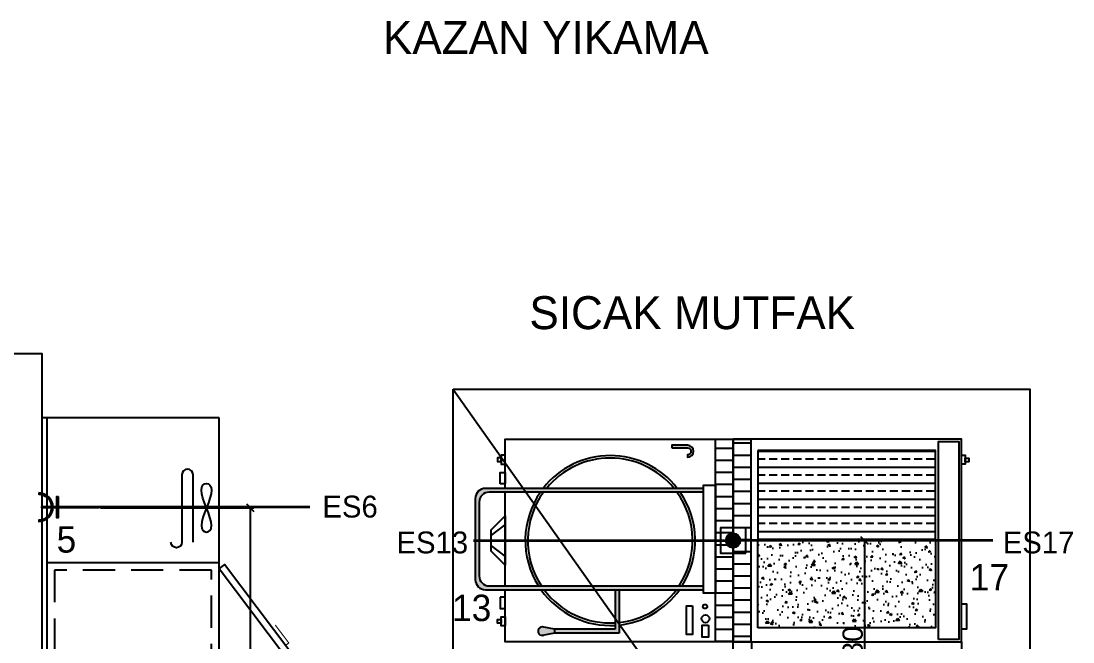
# Model space of a CAD drawing. Header units: millimetres. Extents: x 13502 to 23536, y 11874 to 14203.
# Drawn here: x 18788.8 to 19203.7, y 12993.6 to 13238.5 of the extents above; entities that cross this region are included whole.
import ezdxf
from ezdxf.enums import TextEntityAlignment as Align

# ---------------------------------------------------------------- set-up
doc = ezdxf.new("R2010")
doc.units = ezdxf.units.MM
doc.linetypes.add('DASHED', pattern=[19.049999999999997, 12.7, -6.35])
for name, color, linetype in [('-DWG_ANA', 7, 'Continuous'), ('002 Çizgi', 7, 'Continuous'), ('ELEKTRİK', 10, 'Continuous'), ('S2000-002 Çizgi', 7, 'Continuous')]:
    doc.layers.add(name, color=color, linetype=linetype)
doc.layers.add('ELK', color=1, linetype='Continuous', lineweight=35)
doc.styles.get("Standard").update_dxf_attribs({"font": 'arial.ttf'})
doc.styles.add('TAKSİM', font='GOTHIC.TTF', dxfattribs={"height": 20})
doc.dimstyles.new('OLCU50', dxfattribs={"dimtxt": 8, "dimasz": 3, "dimexe": 1.25, "dimexo": 0.625, "dimtad": 1, "dimdec": 0, "dimtxsty": 'Standard', "dimblk": 'OBLIQUE', "dimcen": 2.5, "dimclrd": 256, "dimclre": 251, "dimclrt": 25, "dimadec": 0, "dimazin": 0, "dimtfac": 1, "dimtdec": 0, "dimtmove": 0, "dimatfit": 3, "dimldrblk": 'OBLIQUE', "dimfxl": 1, "dimarcsym": 0})

# ---------------------------------------------------------------- blocks, each defined once
blk = doc.blocks.new('A$C4C301A53')
at = {"layer": '002 Çizgi', "color": 7}
blk.add_line((2.000004621459084, 238.7509627505151), (2.000004621459084, 38.7509627505151), dxfattribs=at)
for points in [[(70.00000462145908, 238.7509627505151), (4.621459083864465e-06, 238.7509627505151), (4.621459083864465e-06, 38.7509627505151), (70.00000462145908, 38.7509627505151)], [(66.97386590599854, 210.3109774515087), (66.80183617268267, 208.8539825322896), (66.34830323938877, 207.1518856640414), (65.70710150611194, 205.2863874964405), (64.97206537284728, 203.3391886791669), (64.23702923958263, 201.3919898618933), (63.59582750631307, 199.5264916942924), (63.14229457301917, 197.8243948260442), (62.9702648397033, 196.3673999068251), (63.14229457301917, 195.2235908113635), (63.59582750631307, 194.4065843146072), (64.2370292395899, 193.9163804165491), (64.97206537285456, 193.7529791172001), (65.70710150611922, 193.9163804165491), (66.34830323938877, 194.4065843146036), (66.80183617268267, 195.2235908113635), (66.97386590599854, 196.3673999068251), (66.80183617268267, 197.8243948260442), (66.34830323938877, 199.5264916942924), (65.70710150611194, 201.3919898618933), (64.97206537284728, 203.3391886791669), (64.23702923958263, 205.2863874964405), (63.59582750631307, 207.1518856640414), (63.14229457301917, 208.853982532286), (62.9702648397033, 210.3109774515087), (63.14229457301917, 211.4547865469704), (63.59582750631307, 212.2717930437266), (64.2370292395899, 212.7619969417847), (64.97206537285456, 212.9253982411337), (65.70710150611922, 212.7619969417847), (66.34830323938877, 212.2717930437266), (66.80183617268267, 211.4547865469704)], [(97.81556111986356, 146.7876326404858), (72.046633439375, 180.8981129390359), (70.00000462145908, 179.3519772782074), (95.76893230194764, 145.2414969796573)], [(97.81556111986356, 100.8099579654499), (72.046633439375, 134.920438264), (70.00000462145908, 133.3743026031716), (95.76893230194764, 99.2638223046215)], [(97.66507943316901, 75.44228210772235), (72.05374240824676, 41.21331899465986), (70.00000462145908, 42.74999921615563), (95.61134164638861, 76.97896232922176)]]:
    blk.add_lwpolyline(points, close=True, dxfattribs=at)
for points in [[(55.3183363633907, 216.4196275462473), (55.3183363633907, 189.7478291269017, -1), (50.97253237193581, 189.7478291269017)], [(59.66414035485286, 189.7478291269017), (59.66414035485286, 216.4196275462473, 1), (55.3183363633907, 216.4196275462473)]]:
    blk.add_lwpolyline(points, format="xyb", dxfattribs=at)
blk.add_lwpolyline([(2.000004621459084, 181.7509627505151), (70.00000462145908, 181.7509627505151)], dxfattribs=at)
at = {"layer": '002 Çizgi', "color": 7, "linetype": 'DASHED'}
blk.add_lwpolyline([(5.000004621459084, 178.7509627505151), (5.000004621459084, 41.7509627505151), (67.00000462145908, 41.7509627505151), (67.00000462145908, 178.7509627505151)], close=True, dxfattribs=at)
at = {"layer": '002 Çizgi', "color": 7, "const_width": 0.4275}
for points in [[(96.12001054262146, 149.0320428572068), (97.43884264630833, 150.0283609625239), (93.18188596308391, 155.663319423953), (92.09188898942011, 157.1061547936133)], [(96.12001054262146, 103.0543681821709), (97.43884264630833, 104.0506862874881), (93.18188596308391, 109.6856447489135), (92.09188898942011, 111.1284801185775)], [(95.97989804670578, 73.19007592808885), (97.30331111606574, 72.19985083623578), (93.07238798001708, 66.5453193364865), (91.98905691576147, 65.09747227557637)]]:
    blk.add_lwpolyline(points, dxfattribs=at)
at = {"layer": '002 Çizgi', "color": 7}
for centre, radius, start, end in [((70.00000462145908, 179.3519772782074), 42.74999999999999, 270, 310.50921266378), ((70.00000462145908, 133.3743026031716), 42.74999999999999, 270, 310.50921266378), ((70.00000462145908, 42.74999921615563), 42.74999999999995, 49.7550348337713, 90)]:
    blk.add_arc(centre, radius, start, end, dxfattribs=at)
blk = doc.blocks.new('A$C7609510E')
at = {"layer": 'S2000-002 Çizgi'}
h = blk.add_hatch(dxfattribs=at)
h.set_pattern_fill('ANSI31', color=256, scale=1.5, angle=45, style=0)
h.set_pattern_definition([(90, (-4825.413919267049, -5259.877817147487), (-4.762499999999998, 9e-16), [])])
h.paths.add_polyline_path([(80.0000085052011, 85.91599541064987), (80.0000085052011, 92.91599541064896), (8.5052010945e-06, 92.91599541064896), (8.5052010945e-06, 85.91599541064987)])
h = blk.add_hatch(dxfattribs=at)
h.set_pattern_fill('AR-CONC', color=256, scale=0.05, angle=45, style=0)
h.set_pattern_definition([(94.99999999999999, (-4825.413919267049, -5259.877817147487), (7.004732517288589, 5.877668970241507), [0.9525000000000002, -10.4775]), (40.00000000000002, (-4825.413919267049, -5259.877817147487), (-8.000894450414874, 5.508850326857723), [0.762, -8.382]), (145.451, (-4824.830193780344, -5259.388013118994), (-0.9961079042070357, 11.38651184145857), [0.8095, -8.9045]), (91.18419999999998, (-4827.209970491263, -5258.081765923274), (11.07051216152352, 8.097670643713526), [1.428749999999999, -15.71625]), (141.6356, (-4826.287429487052, -5257.406959779853), (-0.3543072167613754, 17.14132162410912), [1.21425, -13.35675]), (36.18400000000003, (-4827.209970491263, -5258.081765923274), (-0.3542786009578709, 17.14131926655306), [1.143, -12.573]), (66, (-4825.862932073102, -5257.632753117221), (8.976027564257214, 1.744763401781092), [0.9524999999999998, -10.47749999999999]), (11.00000000000003, (-4825.862932073102, -5257.632753117221), (-4.326996326117277, 8.697059659687726), [0.762, -8.382]), (116.4514, (-4825.114933306761, -5257.487357820873), (4.649001980769318, 10.44182280328981), [0.8095, -8.9045]), (82.50000000000001, (-4825.413919267049, -5259.877817147487), (-2.88027345339052, 3.098670683679349), [0, -8.280399999999995, 0, -8.508999999999995, 0, -8.413749999999993]), (52.49999999999999, (-4825.413919267049, -5259.877817147487), (-1.179486365971242, 5.904350013734616), [0, -4.851399999999999, 0, -8.0899, 0, -3.20675]), (12.5, (-4827.416516382047, -5261.880414262486), (4.996393151625789, 4.591309779135679), [0, -3.175, 0, -9.906, 0, -13.1445]), (2.499999999999997, (-4828.314541994154, -5262.778439874594), (4.338195220910837, 6.136119644055709), [0, -4.1275, 0, -6.5786, 0, -9.3345])])
h.paths.add_polyline_path([(40.52884550619864, 83.20599832930837), (5.52884550619774, 83.2059983293093), (5.52884550619774, 13.2059983293102), (40.52884550619864, 13.2059983293102)])
h = blk.add_hatch(dxfattribs=at)
h.set_pattern_fill('ANSI33', color=256, angle=45, style=0)
h.set_pattern_definition([(90, (-4825.413919267049, -5259.877817147487), (-6.349999999999999, 1.3e-15), []), (90, (-4822.23891789564, -5256.702815776079), (-6.349999999999999, 1.3e-15), [3.174999999999999, -1.587499999999999])])
h.paths.add_polyline_path([(40.52884550619864, 13.20599832930929), (75.52884550619956, 13.20599832930929), (75.52884550619956, 83.20599832930837), (40.52884550619864, 83.20599832930837)])
for points in [[(8.5052010945e-06, 2.915995410649884), (80.0000085052011, 2.915995410649884), (80.0000085052011, 92.91599541064987), (8.5052010945e-06, 92.91599541064987)], [(8.5052010945e-06, 92.91599541064896), (80.0000085052011, 92.91599541064896), (80.0000085052011, 85.91599541064987), (8.5052010945e-06, 85.91599541064987)], [(5.52884550619774, 83.20599832930837), (40.52884550619864, 83.20599832930837), (40.52884550619864, 13.20599832930929), (5.52884550619774, 13.20599832930929)], [(75.52884550619956, 83.20599832930837), (40.52884550619864, 83.20599832930837), (40.52884550619864, 13.20599832930929), (75.52884550619956, 13.20599832930929)], [(1.000008505201094, 11.91599541064897), (79.0000085052011, 11.91599541064897), (79.0000085052011, 3.915995410649884), (1.000008505201094, 3.915995410649884)], [(5.000008505201094, 2.915995410649884), (15.00000850520109, 2.915995410649884), (15.00000850520109, 0.9159954106489748), (5.000008505201094, 0.9159954106489748)], [(70.05513920322255, 2.915995410649884), (73.70013920322297, 2.915995410649884), (73.70013920322297, 1.457995410649346), (70.05513920322255, 1.457995410649346)], [(71.02224614225223, 1.457995410649346), (72.48024614225096, 1.457995410649346), (72.48024614225096, -4.5893502829e-06), (71.02224614225223, -4.5893502829e-06)]]:
    blk.add_lwpolyline(points, close=True, dxfattribs=at)
blk = doc.blocks.new('A$C13C209E0')
at = {"layer": 'S2000-002 Çizgi'}
h = blk.add_hatch(dxfattribs=at)
h.set_pattern_fill('ANSI31', color=256, scale=1.5, angle=45, style=0)
h.set_pattern_definition([(90, (-4373.725474983777, -4950.821629420147), (-4.762499999999998, 9e-16), [])])
h.paths.add_polyline_path([(79.99999243038292, 94.70845115793419), (79.99999243038383, 101.7084511579351), (-7.5696152635e-06, 101.7084511579342), (-7.569614353999999e-06, 94.70845115793419)])
for points in [[(59.41918612155769, 89.99999905207915), (57.91918612155769, 89.99999905207915), (57.91918612155769, 5.499999052079146, -0.4142135623730951), (53.91918612155769, 1.499999052079147), (24.91918612155769, 1.499999052079147, -0.4142135623730951), (20.91918612155769, 5.499999052079146), (20.91918612155769, 89.99999905207915), (19.41918612155768, 89.99999905207915), (19.41918612155768, 3.999999052079147, 0.4142135623730951), (23.41918612155769, -9.479208529e-07), (55.41918612155769, -9.479208529e-07, 0.4142135623730951), (59.41918612155769, 3.999999052079147)], [(2.442716740120886, 77.50617176795458), (3.442716740120886, 77.50617176795458), (3.442716740120886, 83.67958530456963, -1), (6.187452660995404, 83.67958530456963), (7.187452660995404, 83.67958530457055, 1), (2.442716740120886, 83.67958530457055)], [(75.00006279450281, 55.20845115793509), (75.00006279450281, 31.20426993987348), (76.5000627945037, 31.20426993987348), (76.50006279450281, 56.70845115793418), (59.41918612155769, 56.70845115793418), (59.41918612155769, 55.20845115793417)], [(74.0892304558838, 26.41772040100838, 1), (77.41089513312181, 26.41772040100838), (76.5000627945028, 31.20426993987349), (75.00006279450281, 31.20426993987349)]]:
    blk.add_hatch(color=256, dxfattribs=at).paths.add_polyline_path(points)
for p, q in [((59.41918612155769, 56.70845115793418), (76.5000627945028, 56.70845115793418)), ((59.41918612155769, 55.20845115793417), (75.0000627945019, 55.20845115793417)), ((75.00006279450281, 55.20845115793509), (75.00006279450281, 31.20426993987349)), ((76.5000627945028, 56.70845115793418), (76.50006279450372, 31.20426993987349)), ((75.00006279450281, 31.20426993987349), (74.0892304558838, 26.41772040100841)), ((75.00006279450281, 31.20426993987349), (76.5000627945028, 31.20426993987349)), ((76.5000627945028, 31.20426993987349), (77.41089513312181, 26.41772040100841))]:
    blk.add_line(p, q, dxfattribs=at)
for points in [[(19.41918612155768, 11.70845115793418), (-7.5696152635e-06, 11.70845115793418), (-7.5696152635e-06, 101.7084511579342), (79.99999243038292, 101.7084511579342), (79.99999243038292, 11.70845115793418), (59.41918612155769, 11.70845115793418)], [(57.91918612155769, 11.70845115793418), (20.91918612155769, 11.70845115793418)]]:
    blk.add_lwpolyline(points, dxfattribs=at)
for points in [[(79.99999243038292, 94.70845115793419), (-7.5696152635e-06, 94.70845115793419), (-7.5696152635e-06, 101.7084511579342), (79.99999243038292, 101.7084511579342)], [(18.1053208775993, 94.70845115793419), (60.73305136551607, 94.70845115793419), (60.73305136551607, 89.99999905207915), (18.1053208775993, 89.99999905207915)], [(73.40074421700773, 91.9248700025746), (78.09021234058675, 91.9248700025746), (78.09021234058675, 89.46584227609854), (73.40074421700773, 89.46584227609854)], [(65.71309497250331, 85.70045657627999), (77.01394932088442, 85.70045657627999), (77.01394932088442, 83.24142884980394), (65.71309497250331, 83.24142884980394)], [(9.944861732363277, 11.70845115793418), (6.299861732362842, 11.70845115793418), (6.299861732362842, 10.25045115793364), (9.944861732363277, 10.25045115793364)], [(8.851361732362419, 10.25045115793455), (7.3933617323637, 10.25045115793455), (7.3933617323637, 8.79245115793492), (8.851361732362419, 8.79245115793492)], [(17.69238912220862, 9.733938231232967), (13.134161994436, 9.733938231232967), (13.134161994436, 11.70845115793418), (17.69238912220862, 11.70845115793418)], [(30.30444248322965, 11.70845115793418), (49.695542377538, 11.70845115793418), (44.21043620933415, 6.211074791232932), (35.80411552357146, 6.196475332956651)], [(33.77037793239651, 11.70845115793418), (46.22960692837113, 11.70845115793418), (41.99855016201218, 6.207233355809875), (38.00676666974323, 6.200300729906303)], [(62.30759573855903, 9.733938231232967), (66.86582286633164, 9.733938231232967), (66.86582286633164, 11.70845115793418), (62.30759573855903, 11.70845115793418)], [(70.05512312840438, 11.70845115793418), (73.70012312840481, 11.70845115793418), (73.70012312840481, 10.25045115793364), (70.05512312840438, 10.25045115793364)], [(71.14862312840523, 10.25045115793455), (72.60662312840395, 10.25045115793455), (72.60662312840395, 8.79245115793492), (71.14862312840523, 8.79245115793492)]]:
    blk.add_lwpolyline(points, close=True, dxfattribs=at)
for points in [[(23.41918612155769, -9.479208529e-07), (55.41918612155769, -9.479208529e-07, 0.4142135623730951), (59.41918612155769, 3.999999052079147), (59.41918612155769, 89.99999905207915), (19.41918612155768, 89.99999905207915), (19.41918612155768, 3.999999052079147, 0.4142135623730951)], [(24.91918612155769, 1.499999052079147), (53.91918612155769, 1.499999052079147, 0.4142135623730951), (57.91918612155769, 5.499999052079146), (57.91918612155769, 89.99999905207915), (20.91918612155769, 89.99999905207915), (20.91918612155769, 5.499999052079146, 0.4142135623730951)], [(3.442716740120886, 77.50617176795458), (3.442716740120886, 83.67958530456963, -0.9999999999999998), (6.187452660995404, 83.67958530456963), (7.187452660995404, 83.67958530457055, 1), (2.442716740120886, 83.67958530456963), (2.442716740120886, 77.50617176795458)]]:
    blk.add_lwpolyline(points, format="xyb", close=True, dxfattribs=at)
for centre, radius in [((66.02059538379399, 90.61851202923573), 0.8452933127409779), ((70.8638021328261, 90.77220024943381), 1.536898405283864)]:
    blk.add_circle(centre, radius, dxfattribs=at)
for centre, radius, start, end in [((39.99999243038383, 53.20845115793417), 33.50473991190294, 57.66791303579546, 124.7150689437438), ((39.99999243038383, 53.20845115793417), 32.50473991190294, 56.54517012928564, 125.9455477140939), ((39.99999243038383, 53.20845115793417), 33.50473991190294, 127.8985706517165, 232.1014293482835), ((39.99999243038383, 53.20845115793417), 33.50473991190294, 5.996218876586378, 54.57790856364809), ((39.99999243038383, 53.20845115793417), 32.50473991190294, 6.18139920503965, 53.31419270197707), ((39.99999243038383, 53.20845115793417), 32.50473991190294, 129.283887857201, 230.716112142799), ((39.99999243038383, 53.20845115793417), 33.50473991190294, 305.4220914363519, 3.422194051647878), ((39.99999243038383, 53.20845115793417), 32.50473991190294, 306.685807298023, 3.527608211564408), ((39.99999243038383, 53.20845115793417), 32.50473991190294, 234.054452285906, 303.4548298707144), ((39.99999243038383, 53.20845115793417), 33.50473991190294, 235.2849310562561, 302.3320869642045), ((75.75006279450281, 26.41772040100841), 1.660832338619002, 158.4519978378684, 21.54800216227697)]:
    blk.add_arc(centre, radius, start, end, dxfattribs=at)
blk = doc.blocks.new('A$C00BB00F4')
at = {"layer": 'S2000-002 Çizgi'}
h = blk.add_hatch(dxfattribs=at)
h.set_pattern_fill('ANSI31', color=256, scale=1.5, angle=45, style=0)
h.set_pattern_definition([(90, (-4807.759455217198, -5227.506430615429), (-4.762499999999998, 9e-16), [])])
h.paths.add_polyline_path([(7.7469831012e-06, 92.91599656089329), (7.7469831012e-06, 85.63028227517952), (80.00000774698309, 85.63028227517952), (80.00000774698309, 92.91599656089329)])
h = blk.add_hatch(dxfattribs=at)
h.set_pattern_fill('AR-CONC', color=256, scale=0.02, angle=45, style=0)
h.set_pattern_definition([(94.99999999999993, (-5282.116598074341, -5393.330489037356), (2.801893006915435, 2.351067588096603), [0.381, -4.190999999999999]), (40.00000000000002, (-5282.116598074341, -5393.330489037356), (-3.20035778016595, 2.203540130743089), [0.3048, -3.352799999999999]), (145.451, (-5281.883107879658, -5393.134567425958), (-0.398443161682815, 4.554604736583427), [0.3238, -3.5618]), (91.18419999999992, (-5282.835018564027, -5392.61206854767), (4.428204864609408, 3.239068257485409), [0.5714999999999997, -6.286499999999998]), (141.6356, (-5282.466002162342, -5392.3421460903), (-0.1417228867045508, 6.856528649643646), [0.4857000000000001, -5.342699999999999]), (36.18400000000003, (-5282.835018564027, -5392.61206854767), (-0.1417114403831481, 6.856527706621227), [0.4572, -5.0292]), (66, (-5282.296203196762, -5392.432463425249), (3.590411025702885, 0.6979053607124366), [0.3809999999999997, -4.190999999999995]), (11.00000000000003, (-5282.296203196762, -5392.432463425249), (-1.73079853044691, 3.47882386387509), [0.3048, -3.352799999999999]), (116.4514, (-5281.997003690225, -5392.374305306709), (1.859600792307726, 4.176729121315923), [0.3238, -3.5618]), (82.50000000000001, (-5282.116598074341, -5393.330489037356), (-1.152109381356208, 1.239468273471739), [0, -3.312159999999997, 0, -3.403599999999997, 0, -3.365499999999997]), (52.49999999999999, (-5282.116598074341, -5393.330489037356), (-0.4717945463884972, 2.361740005493846), [0, -1.940559999999999, 0, -3.235959999999999, 0, -1.2827]), (12.5, (-5282.917636920341, -5394.131527883355), (1.998557260650315, 1.836523911654271), [0, -1.27, 0, -3.9624, 0, -5.257799999999999]), (2.499999999999997, (-5283.276847165183, -5394.490738128197), (1.735278088364335, 2.454447857622283), [0, -1.650999999999999, 0, -2.63144, 0, -3.7338])])
h.paths.add_polyline_path([(9.214293461266605, 54.6658358908854, 0.4142135623731077), (11.2142934612666, 52.66583589088533), (32.35715060412622, 52.66583589088533, 0.4142135623731076), (34.35715060412622, 54.6658358908854), (34.35715060412531, 75.80869303374138, 0.4142135623730701), (32.3571506041254, 77.80869303374129), (11.2142934612676, 77.8086930337422, 0.4142135623730952), (9.214293461267516, 75.80869303374229)])
h = blk.add_hatch(dxfattribs=at)
h.set_pattern_fill('AR-CONC', color=256, scale=0.02, angle=45, style=0)
h.set_pattern_definition([(94.99999999999993, (-5245.688026645769, -5393.330489037356), (2.801893006915435, 2.351067588096603), [0.381, -4.190999999999999]), (40.00000000000002, (-5245.688026645769, -5393.330489037356), (-3.20035778016595, 2.203540130743089), [0.3048, -3.352799999999999]), (145.451, (-5245.454536451087, -5393.134567425958), (-0.398443161682815, 4.554604736583427), [0.3238, -3.5618]), (91.18419999999992, (-5246.406447135454, -5392.61206854767), (4.428204864609408, 3.239068257485409), [0.5714999999999997, -6.286499999999998]), (141.6356, (-5246.03743073377, -5392.3421460903), (-0.1417228867045508, 6.856528649643646), [0.4857000000000001, -5.342699999999999]), (36.18400000000003, (-5246.406447135454, -5392.61206854767), (-0.1417114403831481, 6.856527706621227), [0.4572, -5.0292]), (66, (-5245.867631768189, -5392.432463425249), (3.590411025702885, 0.6979053607124366), [0.3809999999999996, -4.190999999999994]), (11.00000000000003, (-5245.867631768189, -5392.432463425249), (-1.73079853044691, 3.47882386387509), [0.3048, -3.352799999999999]), (116.4514, (-5245.568432261653, -5392.374305306709), (1.859600792307726, 4.176729121315923), [0.3238, -3.5618]), (82.50000000000001, (-5245.688026645769, -5393.330489037356), (-1.152109381356208, 1.239468273471739), [0, -3.312159999999996, 0, -3.403599999999997, 0, -3.365499999999997]), (52.49999999999999, (-5245.688026645769, -5393.330489037356), (-0.4717945463884972, 2.361740005493846), [0, -1.940559999999999, 0, -3.235959999999999, 0, -1.2827]), (12.5, (-5246.489065491768, -5394.131527883355), (1.998557260650315, 1.836523911654271), [0, -1.27, 0, -3.9624, 0, -5.257799999999999]), (2.499999999999997, (-5246.84827573661, -5394.490738128197), (1.735278088364335, 2.454447857622283), [0, -1.650999999999999, 0, -2.63144, 0, -3.7338])])
h.paths.add_polyline_path([(45.64286488983907, 54.6658358908854, 0.4142135623731077), (47.64286488983907, 52.66583589088533), (68.78572203269867, 52.66583589088533, 0.4142135623731076), (70.78572203269869, 54.6658358908854), (70.78572203269778, 75.80869303374138, 0.4142135623730701), (68.78572203269786, 77.80869303374129), (47.64286488984007, 77.8086930337422, 0.4142135623730952), (45.64286488983997, 75.80869303374229)])
h = blk.add_hatch(dxfattribs=at)
h.set_pattern_fill('AR-CONC', color=256, scale=0.02, angle=45, style=0)
h.set_pattern_definition([(94.99999999999993, (-5282.116598074341, -5429.136738400923), (2.801893006915435, 2.351067588096603), [0.381, -4.190999999999999]), (40.00000000000002, (-5282.116598074341, -5429.136738400923), (-3.20035778016595, 2.203540130743089), [0.3048, -3.352799999999999]), (145.451, (-5281.883107879658, -5428.940816789524), (-0.398443161682815, 4.554604736583427), [0.3238, -3.5618]), (91.18419999999992, (-5282.835018564027, -5428.418317911236), (4.428204864609408, 3.239068257485409), [0.5714999999999997, -6.286499999999998]), (141.6356, (-5282.466002162342, -5428.148395453867), (-0.1417228867045508, 6.856528649643646), [0.4857000000000001, -5.342699999999999]), (36.18400000000003, (-5282.835018564027, -5428.418317911236), (-0.1417114403831481, 6.856527706621227), [0.4572, -5.0292]), (66, (-5282.296203196762, -5428.238712788814), (3.590411025702885, 0.6979053607124366), [0.3809999999999996, -4.190999999999994]), (11.00000000000003, (-5282.296203196762, -5428.238712788814), (-1.73079853044691, 3.47882386387509), [0.3048, -3.352799999999999]), (116.4514, (-5281.997003690225, -5428.180554670277), (1.859600792307726, 4.176729121315923), [0.3238, -3.5618]), (82.50000000000001, (-5282.116598074341, -5429.136738400923), (-1.152109381356208, 1.239468273471739), [0, -3.312159999999996, 0, -3.403599999999997, 0, -3.365499999999997]), (52.49999999999999, (-5282.116598074341, -5429.136738400923), (-0.4717945463884972, 2.361740005493846), [0, -1.940559999999999, 0, -3.235959999999999, 0, -1.2827]), (12.5, (-5282.917636920341, -5429.937777246921), (1.998557260650315, 1.836523911654271), [0, -1.27, 0, -3.9624, 0, -5.257799999999999]), (2.499999999999997, (-5283.276847165183, -5430.296987491764), (1.735278088364335, 2.454447857622283), [0, -1.650999999999999, 0, -2.63144, 0, -3.7338])])
h.paths.add_polyline_path([(9.214293461266605, 18.85958652731924, 0.4142135623731077), (11.2142934612666, 16.85958652731915), (32.35715060412622, 16.85958652731915, 0.4142135623731076), (34.35715060412622, 18.85958652731924), (34.35715060412531, 40.00244367017521, 0.4142135623730701), (32.3571506041254, 42.00244367017512), (11.2142934612676, 42.00244367017603, 0.4142135623730952), (9.214293461267516, 40.00244367017611)])
h = blk.add_hatch(dxfattribs=at)
h.set_pattern_fill('AR-CONC', color=256, scale=0.02, angle=45, style=0)
h.set_pattern_definition([(94.99999999999993, (-5245.688026645769, -5429.136738400923), (2.801893006915435, 2.351067588096603), [0.381, -4.190999999999999]), (40.00000000000002, (-5245.688026645769, -5429.136738400923), (-3.20035778016595, 2.203540130743089), [0.3048, -3.352799999999999]), (145.451, (-5245.454536451087, -5428.940816789524), (-0.398443161682815, 4.554604736583427), [0.3238, -3.5618]), (91.18419999999992, (-5246.406447135454, -5428.418317911236), (4.428204864609408, 3.239068257485409), [0.5714999999999997, -6.286499999999998]), (141.6356, (-5246.03743073377, -5428.148395453867), (-0.1417228867045508, 6.856528649643646), [0.4857000000000001, -5.342699999999999]), (36.18400000000003, (-5246.406447135454, -5428.418317911236), (-0.1417114403831481, 6.856527706621227), [0.4572, -5.0292]), (66, (-5245.867631768189, -5428.238712788814), (3.590411025702885, 0.6979053607124366), [0.3809999999999996, -4.190999999999994]), (11.00000000000003, (-5245.867631768189, -5428.238712788814), (-1.73079853044691, 3.47882386387509), [0.3048, -3.352799999999999]), (116.4514, (-5245.568432261653, -5428.180554670277), (1.859600792307726, 4.176729121315923), [0.3238, -3.5618]), (82.50000000000001, (-5245.688026645769, -5429.136738400923), (-1.152109381356208, 1.239468273471739), [0, -3.312159999999996, 0, -3.403599999999996, 0, -3.365499999999996]), (52.49999999999999, (-5245.688026645769, -5429.136738400923), (-0.4717945463884972, 2.361740005493846), [0, -1.940559999999999, 0, -3.235959999999999, 0, -1.2827]), (12.5, (-5246.489065491768, -5429.937777246921), (1.998557260650315, 1.836523911654271), [0, -1.27, 0, -3.9624, 0, -5.257799999999999]), (2.499999999999997, (-5246.84827573661, -5430.296987491764), (1.735278088364335, 2.454447857622283), [0, -1.650999999999999, 0, -2.63144, 0, -3.7338])])
h.paths.add_polyline_path([(45.64286488983907, 18.85958652731924, 0.4142135623731077), (47.64286488983907, 16.85958652731915), (68.78572203269867, 16.85958652731915, 0.4142135623731076), (70.78572203269869, 18.85958652731924), (70.78572203269778, 40.00244367017521, 0.4142135623730701), (68.78572203269786, 42.00244367017512), (47.64286488984007, 42.00244367017603, 0.4142135623730952), (45.64286488983997, 40.00244367017611)])
for points in [[(7.7469831012e-06, 92.91599656089329), (80.00000774698309, 92.91599656089329), (80.00000774698309, 2.91599656089329), (7.7469831012e-06, 2.91599656089329)], [(7.7469831012e-06, 85.63028227517952), (80.00000774698309, 85.63028227517952), (80.00000774698309, 2.91599656089329), (7.7469831012e-06, 2.91599656089329)], [(3.42857917555375, 9.037997285883648), (76.57143631841245, 9.037997285883648), (76.57143631841245, 85.63028227517952), (3.42857917555375, 85.63028227517952)], [(10.84563368743147, 6.344567989465758), (69.15438180653655, 6.344567989465758), (69.15438180653655, 2.91599656089329), (10.84563368743147, 2.91599656089329)], [(26.43490759395718, 2.91599656089329), (22.78990759395674, 2.91599656089329), (22.78990759395674, 1.457996560894571), (26.43490759395718, 1.457996560894571)], [(25.34140759395723, 1.457996560894571), (23.88340759395669, 1.457996560894571), (23.88340759395669, -3.4391041481e-06), (25.34140759395723, -3.4391041481e-06)], [(34.43490759395718, 2.91599656089329), (30.78990759395674, 2.91599656089329), (30.78990759395674, 1.457996560894571), (34.43490759395718, 1.457996560894571)], [(33.34140759395723, 1.457996560894571), (31.88340759395669, 1.457996560894571), (31.88340759395669, -3.4391041481e-06), (33.34140759395723, -3.4391041481e-06)], [(42.43490759395718, 2.91599656089329), (38.78990759395674, 2.91599656089329), (38.78990759395674, 1.457996560894571), (42.43490759395718, 1.457996560894571)], [(41.34140759395722, 1.457996560894571), (39.88340759395669, 1.457996560894571), (39.88340759395669, -3.4391041481e-06), (41.34140759395722, -3.4391041481e-06)], [(50.43490759395718, 2.91599656089329), (46.78990759395674, 2.91599656089329), (46.78990759395674, 1.457996560894571), (50.43490759395718, 1.457996560894571)], [(49.34140759395722, 1.457996560894571), (47.88340759395668, 1.457996560894571), (47.88340759395668, -3.4391041481e-06), (49.34140759395722, -3.4391041481e-06)], [(58.43490759395718, 2.91599656089329), (54.78990759395674, 2.91599656089329), (54.78990759395674, 1.457996560894571), (58.43490759395718, 1.457996560894571)], [(57.34140759395722, 1.457996560894571), (55.88340759395669, 1.457996560894571), (55.88340759395669, -3.4391041481e-06), (57.34140759395722, -3.4391041481e-06)]]:
    blk.add_lwpolyline(points, close=True, dxfattribs=at)
for points in [[(10.07143631841063, 78.9515501766), (33.5000077469831, 78.9515501766, -0.4142135623730951), (35.5000077469831, 76.9515501766), (35.5000077469831, 53.52297874802936, -0.4142135623730847), (33.5000077469831, 51.52297874802935), (10.07143631841063, 51.52297874802753, -0.4142135623730951), (8.071436318410633, 53.52297874802753), (8.071436318410633, 76.9515501766, -0.4142135623730846)], [(46.5000077469831, 78.9515501766), (69.92857917555557, 78.9515501766, -0.4142135623730951), (71.92857917555557, 76.9515501766), (71.92857917555557, 53.52297874802936, -0.4142135623730847), (69.92857917555557, 51.52297874802935), (46.5000077469831, 51.52297874802753, -0.4142135623730951), (44.5000077469831, 53.52297874802753), (44.5000077469831, 76.9515501766, -0.4142135623730846)], [(11.21429346126751, 77.8086930337422), (32.35715060412531, 77.80869303374129, -0.4142135623730951), (34.35715060412531, 75.80869303374129), (34.35715060412622, 54.66583589088533, -0.4142135623730951), (32.35715060412622, 52.66583589088533), (11.2142934612666, 52.66583589088533, -0.4142135623730951), (9.214293461266605, 54.66583589088533), (9.214293461267516, 75.8086930337422, -0.4142135623730951)], [(47.64286488983997, 77.8086930337422), (68.78572203269778, 77.80869303374129, -0.4142135623730951), (70.78572203269778, 75.80869303374129), (70.78572203269869, 54.66583589088533, -0.4142135623730951), (68.78572203269867, 52.66583589088533), (47.64286488983907, 52.66583589088533, -0.4142135623730951), (45.64286488983907, 54.66583589088533), (45.64286488983997, 75.8086930337422, -0.4142135623730951)], [(10.07143631841063, 43.14530081303383), (33.5000077469831, 43.14530081303383, -0.4142135623730951), (35.5000077469831, 41.14530081303382), (35.5000077469831, 17.71672938446318, -0.4142135623730847), (33.5000077469831, 15.71672938446318), (10.07143631841063, 15.71672938446136, -0.4142135623730951), (8.071436318410633, 17.71672938446136), (8.071436318410633, 41.14530081303382, -0.4142135623730846)], [(11.21429346126751, 42.00244367017603), (32.35715060412531, 42.00244367017512, -0.4142135623730951), (34.35715060412531, 40.00244367017512), (34.35715060412622, 18.85958652731915, -0.4142135623730951), (32.35715060412622, 16.85958652731915), (11.2142934612666, 16.85958652731915, -0.4142135623730951), (9.214293461266605, 18.85958652731915), (9.214293461267516, 40.00244367017603, -0.4142135623730951)], [(46.5000077469831, 43.14530081303383), (69.92857917555557, 43.14530081303383, -0.4142135623730951), (71.92857917555557, 41.14530081303382), (71.92857917555557, 17.71672938446318, -0.4142135623730847), (69.92857917555557, 15.71672938446318), (46.5000077469831, 15.71672938446136, -0.4142135623730951), (44.5000077469831, 17.71672938446136), (44.5000077469831, 41.14530081303382, -0.4142135623730846)], [(47.64286488983997, 42.00244367017603), (68.78572203269778, 42.00244367017512, -0.4142135623730951), (70.78572203269778, 40.00244367017512), (70.78572203269869, 18.85958652731915, -0.4142135623730951), (68.78572203269867, 16.85958652731915), (47.64286488983907, 16.85958652731915, -0.4142135623730951), (45.64286488983907, 18.85958652731915), (45.64286488983997, 40.00244367017603, -0.4142135623730951)]]:
    blk.add_lwpolyline(points, format="xyb", close=True, dxfattribs=at)
blk = doc.blocks.new('A$C611F6802')
at = {"layer": '-DWG_ANA'}
h = blk.add_hatch(dxfattribs=at)
h.set_pattern_fill('ANSI31', color=1, style=0)
h.set_pattern_definition([(45, (-55670.14020227872, -22065.11067284289), (-0.08838834764831843, 0.08838834764831845), [])])
h.paths.add_polyline_path([(4.423971784401617, 7.700424825947266, 1), (10.13888412773802, 7.700424825947266, 1)])
at = {"layer": '-DWG_ANA', "color": 1}
for p, q in [((7.28142795606982, 7.700424825947266), (7.28142795606982, 15.25836134111159)), ((7.28142795606982, 15.25836134111159), (7.28142795606982, 0)), ((7.28142795606982, 7.629180670555797), (0, 7.629180670555797)), ((7.28142795606982, 7.629180670555797), (14.67722620816494, 7.629180670555797)), ((14.67722620816494, 7.629180670555797), (7.28142795606982, 7.629180670555797))]:
    blk.add_line(p, q, dxfattribs=at)
blk.add_lwpolyline([(2.28142795606982, 2.700424825947266), (12.28142795606982, 2.700424825947266), (12.28142795606982, 12.70042482594727), (2.28142795606982, 12.70042482594727)], close=True, dxfattribs=at)
blk.add_circle((7.28142795606982, 7.700424825947266), 2.857456171668203, dxfattribs=at)
blk = doc.blocks.new('A$C50025146')
at = {"layer": 'ELEKTRİK'}
for points in [[(16.0258407970905, 9.846670621633166), (16.5885051934838, 9.846670621633166), (16.5885051934838, 1.406704675742731), (16.0258407970905, 1.406704675742731)], [(6.940050297998823e-05, 5.345355450490388), (6.940050297998823e-05, 5.908019846885509), (22.50664525620232, 5.908019846885509), (22.50664525620232, 5.345355450490388)]]:
    blk.add_hatch(color=256, dxfattribs=at).paths.add_polyline_path(points)
h = blk.add_hatch(color=256, dxfattribs=at)
edge = h.paths.add_edge_path()
edge.add_line((23.70435837441619, 11.25333161261187), (23.70435837441619, 10.69066721622039))
edge.add_ellipse((23.70435837441619, 5.626687648689767), major_axis=(3.580774291992597, -3.580774291992606), ratio=0.9999999999999413, start_angle=134.9999999999983, end_angle=314.9999999999983)
edge.add_line((23.70435837441619, 0.5627080811555061), (23.70435837441619, 4.368476402305532e-05))
edge.add_ellipse((23.70435837441619, 5.626687648689767), major_axis=(3.978638102213783, 3.978638102213774), ratio=0.9999999999999128, start_angle=45.0000000000025, end_angle=225.0000000000025, ccw=False)
for points, elevation in [([(16.0258407970905, 1.406704675742731), (16.0258407970905, 9.846670621633166), (16.5885051934838, 9.846670621633166), (16.5885051934838, 1.406704675742731)], 4.791194770819646e-08), ([(6.940050297998823e-05, 5.908019846885509), (22.50664525620232, 5.908019846885509), (22.50664525620232, 5.345355450490388), (6.940050297998823e-05, 5.345355450490388)], 4.794507297291503e-08)]:
    blk.add_lwpolyline(points, close=True, dxfattribs=dict(at, elevation=elevation))
at = {"layer": 'ELEKTRİK', "elevation": 4.798666618537076e-08}
blk.add_lwpolyline([(23.70435837441437, 4.368476402305532e-05), (23.70435837441619, 0.5627080811555061, -0.9999999999999944), (23.70435837441619, 10.69066721622039), (23.70435837441619, 11.25333161261187, 0.9999999999999944)], format="xyb", close=True, dxfattribs=at)
blk = doc.blocks.new('_Oblique')
at = {"color": 0, "linetype": 'ByBlock', "lineweight": -2}
blk.add_line((-0.5, -0.5), (0.5, 0.5), dxfattribs=at)
blk = doc.blocks.new('*D82')
at = {"color": 251, "lineweight": -2, "transparency": 16777216}
for p, q in [((18820.0804899393, 13046.46487459965), (18880.53718870404, 13046.46487459965)), ((18797.5739140836, 12612.02608721638), (18880.53718870404, 12612.02608721638))]:
    blk.add_line(p, q, dxfattribs=at)
at = {"lineweight": -2, "transparency": 16777216}
blk.add_line((18879.28718870404, 12612.02608721638), (18879.28718870404, 13046.46487459965), dxfattribs=at)
at = {"layer": 'Defpoints', "color": 0, "transparency": 16777216}
for p in [(18819.4554899393, 13046.46487459965), (18879.28718870404, 13046.46487459965), (18796.9489140836, 12612.02608721638)]:
    blk.add_point(p, dxfattribs=at)
at = {"lineweight": -2, "transparency": 16777216, "xscale": 3, "yscale": 3, "zscale": 3}
for p, rotation in [((18879.28718870404, 13046.46487459965), 90), ((18879.28718870404, 12612.02608721638), 270)]:
    blk.add_blockref('_Oblique', p, dxfattribs=dict(at, rotation=rotation))
at = {"color": 25, "transparency": 16777216, "insert": (18874.57487628931, 12829.24548090801), "char_height": 8, "attachment_point": 5, "rotation": 90}
blk.add_mtext('434', dxfattribs=at)
blk = doc.blocks.new('*D90')
at = {"color": 251, "lineweight": -2, "transparency": 16777216}
for p, q in [((19171.41340725529, 13033.58919568036), (19120.27174399471, 13033.58919568036)), ((19121.44084970588, 12953.58919568036), (19122.77174399471, 12953.58919568036))]:
    blk.add_line(p, q, dxfattribs=at)
at = {"lineweight": -2, "transparency": 16777216}
blk.add_line((19121.52174399471, 12953.58919568036), (19121.52174399471, 13033.58919568036), dxfattribs=at)
at = {"layer": 'Defpoints', "color": 0, "transparency": 16777216}
for p in [(19121.52174399471, 13033.58919568036), (19172.03840725529, 13033.58919568036), (19120.81584970588, 12953.58919568036)]:
    blk.add_point(p, dxfattribs=at)
at = {"lineweight": -2, "transparency": 16777216, "xscale": 3, "yscale": 3, "zscale": 3}
for p, rotation in [((19121.52174399471, 13033.58919568036), 90), ((19121.52174399471, 12953.58919568036), 270)]:
    blk.add_blockref('_Oblique', p, dxfattribs=dict(at, rotation=rotation))
at = {"color": 25, "transparency": 16777216, "insert": (19116.81216009293, 12993.58919568035), "char_height": 8, "attachment_point": 5, "rotation": 90}
blk.add_mtext('80', dxfattribs=at)

msp = doc.modelspace()

# ---------------------------------------------------------------- linework, layer by layer
msp.add_line((19186.69592575682, 12772.07368219341), (18959.05449201899, 13093.27385134657))
msp.add_lwpolyline([(18782.12880133313, 12612.28435476945), (18782.12880133313, 13107.40061736326), (18796.9489140836, 13107.40061736326), (18796.9489140836, 12612.02608721638)])
msp.add_lwpolyline([(18959.17051296543, 13093.27385134657), (19186.69592575682, 13093.27385134657), (19186.69592575682, 12772.07368219341), (18959.17051296543, 12772.07368219341)], close=True)
at = {"layer": 'ELK', "color": 1}
for p, q in [((18902.70813632151, 13046.74620679783), (18819.45548993932, 13046.74620679786)), ((18967.29066536844, 13033.58919568035), (19069.73578046726, 13033.58919568035)), ((19172.03840725528, 13033.58919568035), (19069.59329215647, 13033.58919568035))]:
    msp.add_line(p, q, dxfattribs=at)

# ---------------------------------------------------------------- block references
at = {"layer": '-DWG_ANA', "color": 0, "rotation": 89.99999999999999}
msp.add_blockref('A$C611F6802', (19077.29371698241, 13026.30776772428), dxfattribs=at)
msp.add_blockref('A$C4C301A53', (18796.94890946214, 12843.17506740413))
at = {"layer": 'ELEKTRİK', "rotation": 180}
msp.add_blockref('A$C50025146', (18819.4555593398, 13052.37289444653, -4.794507297291503e-08), dxfattribs=at)
at = {"layer": 'S2000-002 Çizgi'}
for name, p, rotation in [('A$C13C209E0', (18967.95608515393, 13073.58918811074), 270), ('A$C7609510E', (19162.58053172251, 12993.58918717515), 90), ('A$C00BB00F4', (19162.58053287275, 12913.58918793337), 90)]:
    msp.add_blockref(name, p, dxfattribs=dict(at, rotation=rotation))

# ---------------------------------------------------------------- texts
at = {"style": 'TAKSİM'}
for s, height, p in [('KAZAN YIKAMA', 13, (18931.51406364943, 13225.45852937341)), ('SICAK MUTFAK', 13, (18989.27395706958, 13116.94558574308)), ('5', 10.4, (18802.81912110644, 13028.81816432875)), ('17', 10.4, (19162.95244618962, 13013.89132100113)), ('13', 10.4, (18958.78129449028, 13001.83669447412))]:
    msp.add_text(s, height=height, dxfattribs=at).set_placement(p)
at = {"layer": 'ELK', "color": 1, "style": 'TAKSİM'}
msp.add_text('ES6', height=8.64, dxfattribs=at).set_placement((18918.55866913492, 13042.65277306336), align=Align.CENTER)
for s, p in [('ES13', (18936.85236039044, 13028.50540643809)), ('ES17', (19175.96935669284, 13028.50540643809))]:
    msp.add_text(s, height=8.64, dxfattribs=at).set_placement(p)

# ---------------------------------------------------------------- dimensions: what is measured, and where the dimension line sits
dim = msp.add_linear_dim(base=(18879.28718870404, 13046.46487459965), p1=(18796.9489140836, 12612.02608721638), p2=(18819.4554899393, 13046.46487459965), angle=90, dimstyle='OLCU50')
dim.commit()
dim.dimension.update_dxf_attribs({"geometry": '*D82', "text_midpoint": (18874.57487628931, 12829.24548090801)})
dim = msp.add_linear_dim(base=(19121.52174399471, 13033.58919568036), p1=(19120.81584970588, 12953.58919568035), p2=(19172.03840725528, 13033.58919568035), angle=90, dimstyle='OLCU50', override={"dimtmove": 1})
dim.commit()
dim.dimension.update_dxf_attribs({"geometry": '*D90', "text_midpoint": (19116.81216009293, 12993.58919568035)})

doc.saveas('drawing.dxf')
